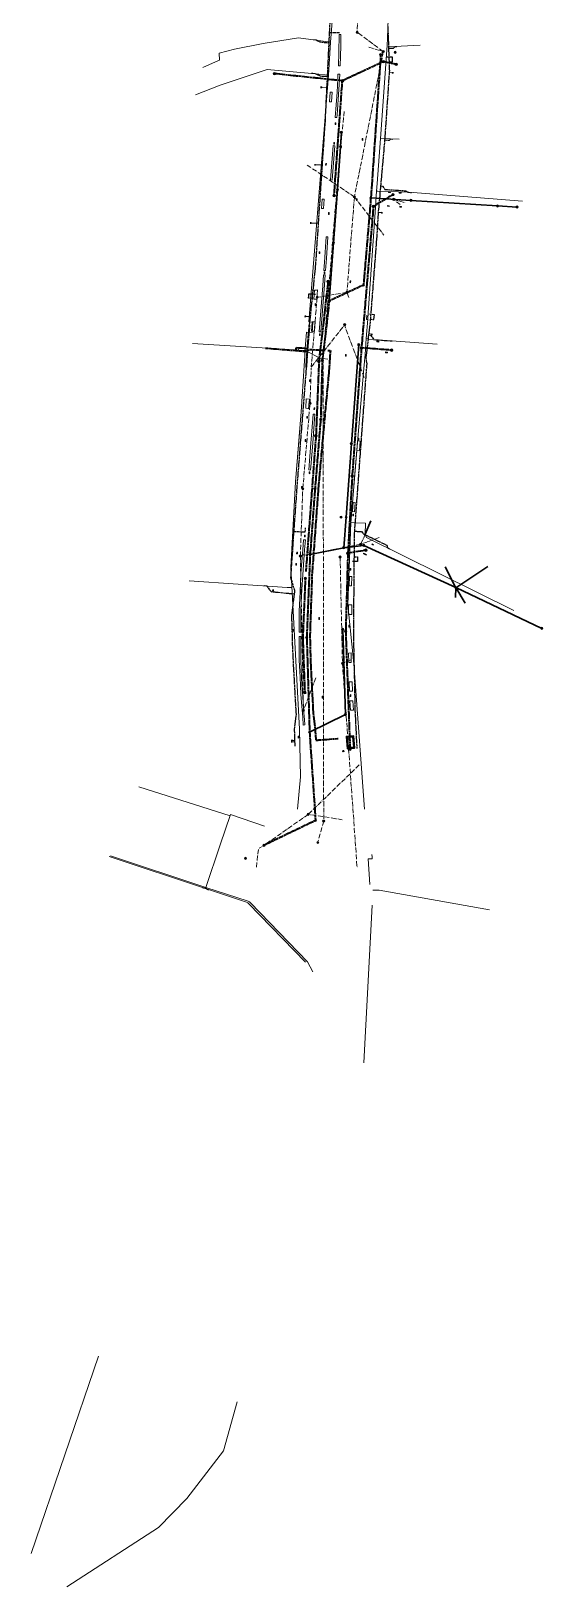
# Model space of a CAD drawing. Header units: metres. Extents: x 105014 to 106600, y 111320 to 118146.
# Drawn here: x 105261 to 105544, y 111320 to 112180 of the extents above; entities that cross this region are included whole.
import ezdxf

# ---------------------------------------------------------------- set-up
doc = ezdxf.new("R2010")
doc.units = ezdxf.units.M
doc.linetypes.add('DASHDOT', pattern=[3.556, 2.54, -0.508, 0, -0.508])
doc.linetypes.add('DASHED', pattern=[1.524, 1.27, -0.254])
for name, color, linetype, lineweight in [('35-RH-ACUE-DOMICILIARIA', 152, 'CONTINUOUS', 9), ('35-RH-ACUE-MATRIZ-PJ', 150, 'DASHED', 40), ('35-RH-ACUE-MENOR-EXIST', 151, 'CONTINUOUS', 13), ('35-RH-ACUE-MENOR-PROY', 5, 'DASHED', 25), ('35-RH-ACUE-NODOS', 5, 'CONTINUOUS', 13), ('35-RH-ACUE-PJ-POZOS', 30, 'CONTINUOUS', 30), ('35-RH-PLUV-COLECTOR', 96, 'CONTINUOUS', 30), ('35-RH-PLUV-INTERCEPTOR', 3, 'DASHED', 40), ('35-RH-PLUV-NODOS', 94, 'CONTINUOUS', 13), ('35-RH-PLUV-RETIRO', 8, 'DASHDOT', 13), ('35-RH-SUDS-ZONAS', 92, 'CONTINUOUS', 20), ('36-RH-SAN-COLECTOR-PROY', 6, 'DASHED', 35), ('36-RH-SAN-POZOS', 216, 'CONTINUOUS', 13)]:
    doc.layers.add(name, color=color, linetype=linetype, lineweight=lineweight)

# ---------------------------------------------------------------- blocks, each defined once
blk = doc.blocks.new('NODO_ACUE')
blk.add_circle((0, 0), 0.4)
blk = doc.blocks.new('POZO_SAN')
for p, q in [((-0.5, 0), (0.5, 0)), ((0, -0.5), (0, 0.5))]:
    blk.add_line(p, q)
blk.add_circle((0, 0), 0.7)
blk = doc.blocks.new('POZO_PLUV')
for p, q in [((-0.42, -0.42), (0.42, 0.42)), ((-0.42, 0.42), (0.42, -0.42))]:
    blk.add_line(p, q)
blk.add_circle((0, 0), 0.6)
blk = doc.blocks.new('SUMIDERO')
for p, q in [((-0.25, -0.2), (-0.25, 0.2)), ((0, -0.2), (0, 0.2)), ((0.25, -0.2), (0.25, 0.2))]:
    blk.add_line(p, q)
blk.add_lwpolyline([(-0.5, -0.2), (0.5, -0.2), (0.5, 0.2), (-0.5, 0.2)], close=True)

msp = doc.modelspace()

# ---------------------------------------------------------------- linework, layer by layer
at = {"layer": '35-RH-ACUE-DOMICILIARIA'}
for points in [[(105460.4956, 112157.2453), (105458.8356, 112157.3501)], [(105461.1136, 112156.9622), (105460.476, 112157.0168), (105460.5151, 112157.4738), (105461.1528, 112157.4192)], [(105420.9139, 112149.466), (105421.5536, 112149.445), (105421.5386, 112148.9866), (105420.8989, 112149.0076)], [(105421.5461, 112149.2158), (105424.435, 112149.2779)], [(105417.4937, 112106.5815), (105418.1325, 112106.5428), (105418.1048, 112106.0849), (105417.4659, 112106.1236)], [(105418.1186, 112106.3139), (105421.8864, 112106.292)], [(105454.5333, 112079.9167), (105452.7828, 112080.0687)], [(105455.1445, 112079.6189), (105454.5083, 112079.6887), (105454.5583, 112080.1447), (105455.1945, 112080.0748)], [(105415.0515, 112074.4105), (105415.6903, 112074.3718), (105415.6626, 112073.9139), (105415.0238, 112073.9526)], [(105415.6765, 112074.1429), (105419.7431, 112074.121)], [(105412.0813, 112022.8083), (105412.7192, 112022.7562), (105412.6819, 112022.299), (105412.044, 112022.3511)], [(105412.7005, 112022.5276), (105415.2756, 112022.4314)], [(105449.01, 112012.6146), (105447.4913, 112013.0809)], [(105449.6252, 112012.3251), (105448.9881, 112012.3863), (105449.032, 112012.8428), (105449.669, 112012.7816)], [(105394.8311, 111871.4163), (105394.7637, 111870.7799), (105394.3076, 111870.8282), (105394.3749, 111871.4646)], [(105394.5357, 111870.804), (105394.4493, 111870.0643)], [(105404.5229, 111788.2356), (105405.1628, 111788.2489), (105405.1724, 111787.7904), (105404.5325, 111787.777)], [(105404.5285, 111787.4796), (105405.1684, 111787.4929), (105405.1779, 111787.0344), (105404.5381, 111787.021)], [(105405.1676, 111788.0197), (105406.7456, 111788.0272)], [(105405.1732, 111787.2637), (105406.749, 111787.2712)]]:
    msp.add_lwpolyline(points, dxfattribs=at)
at = {"layer": '35-RH-ACUE-MATRIZ-PJ'}
for points in [[(105413.0632, 111994.3915), (105413.5481, 112002.6512), (105414.7884, 112017.8012)], [(105390.4709, 112005.039), (105390.4709, 112005.039), (105407.2895, 112003.6291), (105409.4687, 112003.4164), (105411.7583, 112003.1604), (105415.1608, 112004.3075), (105423.4969, 112003.7626)], [(105407.2895, 112003.6291), (105407.4771, 112005.3005), (105413.726, 112004.824)], [(105424.8155, 112003.6764), (105426.2746, 112003.5923), (105425.3924, 111991.144), (105423.4213, 111970.3723), (105419.6848, 111928.6813), (105416.1158, 111879.9158), (105414.9573, 111845.9363), (105415.3385, 111830.9411), (105416.768, 111802.9791), (105417.8101, 111794.2049), (105418.271, 111788.1317), (105430.5635, 111789.0645)]]:
    msp.add_lwpolyline(points, dxfattribs=at)
at = {"layer": '35-RH-ACUE-MENOR-EXIST'}
for points in [[(105458.71, 112197.91), (105457.99, 112176.35), (105457.74, 112172.36), (105454, 112120.94), (105452.1, 112096.01)], [(105426.42, 112174.13), (105427.55, 112188.05)], [(105422.27, 112174.71), (105408.74, 112176.57), (105389.02, 112173.41), (105373.18, 112170.4), (105364.67, 112168.15)], [(105422.27, 112174.71), (105408.74, 112176.57), (105389.02, 112173.41), (105373.18, 112170.4), (105364.67, 112168.15)], [(105426.42, 112174.13), (105422.27, 112174.71)], [(105426.42, 112174.13), (105422.27, 112174.71)], [(105425.28, 112155.96), (105426.42, 112174.13)], [(105458.5216, 112171.5599), (105476.047, 112172.5618)], [(105364.98, 112164.16), (105361.07, 112162.5)], [(105364.98, 112164.16), (105361.07, 112162.5)], [(105364.67, 112168.15), (105364.98, 112164.16)], [(105364.67, 112168.15), (105364.98, 112164.16)], [(105355.67, 112160.15), (105361.07, 112162.5)], [(105355.67, 112160.15), (105361.07, 112162.5)], [(105366.37, 112150.75), (105391.35, 112159), (105418.07, 112156.72)], [(105366.37, 112150.75), (105391.35, 112159), (105418.07, 112156.72)], [(105414.44, 112019.57), (105425.28, 112155.96)], [(105418.07, 112156.72), (105425.28, 112155.96)], [(105418.07, 112156.72), (105425.28, 112155.96)], [(105351.67, 112145.15), (105365.3, 112150.4)], [(105351.67, 112145.15), (105365.3, 112150.4)], [(105365.3, 112150.4), (105366.37, 112150.75)], [(105365.3, 112150.4), (105366.37, 112150.75)], [(105458.01, 112120.77), (105454, 112120.94)], [(105464.2783, 112120.5344), (105454, 112120.94)], [(105452.1, 112096.01), (105451.85, 112091.83)], [(105452.1, 112096.01), (105451.85, 112091.83)], [(105451.04, 112080.22), (105451.85, 112091.83)], [(105451.04, 112080.22), (105451.85, 112091.83)], [(105452.14, 112091.8), (105451.85, 112091.83)], [(105452.14, 112091.8), (105451.85, 112091.83)], [(105452.48, 112091.77), (105452.14, 112091.8)], [(105452.48, 112091.77), (105452.14, 112091.8)], [(105469.63, 112091.22), (105452.48, 112091.77)], [(105469.63, 112091.22), (105452.48, 112091.77)], [(105532.57, 112086.23), (105469.63, 112091.22)], [(105532.57, 112086.23), (105469.63, 112091.22)], [(105447.18, 112024.58), (105451.04, 112080.22)], [(105447.18, 112024.58), (105451.04, 112080.22)], [(105418.3348, 112036.8947), (105416.2548, 112037.0747)], [(105416.52, 112019.39), (105414.4388, 112019.5554)], [(105416.15, 112013.67), (105416.52, 112019.39)], [(105446.1, 112010.22), (105446.95, 112020.96)], [(105446.1, 112010.22), (105446.95, 112020.96)], [(105446.4165, 112023.2408), (105446.3591, 112020.8255), (105446.9385, 112020.7826)], [(105446.95, 112020.96), (105447.18, 112024.58)], [(105446.95, 112020.96), (105447.18, 112024.58)], [(105412.34, 112004.69), (105413.16, 112013.83)], [(105413.16, 112013.83), (105416.15, 112013.67)], [(105445.49, 112001.42), (105446.1, 112010.22)], [(105445.49, 112001.42), (105446.1, 112010.22)], [(105447.66, 112009.88), (105446.1, 112010.22)], [(105446.1, 112010.22), (105446.1, 112010.22)], [(105485.38, 112007.22), (105447.66, 112009.88)], [(105485.38, 112007.22), (105447.66, 112009.88)], [(105349.99, 112007.55), (105406.38, 112004.06)], [(105349.99, 112007.55), (105406.38, 112004.06)], [(105406.38, 112004.06), (105408.71, 112003.93)], [(105406.38, 112004.06), (105408.71, 112003.93)], [(105408.82, 112004.86), (105408.71, 112003.93)], [(105408.82, 112004.86), (105408.71, 112003.93)], [(105408.71, 112003.93), (105412.2734, 112003.663), (105412.58, 112003.64), (105420.48, 111999.4), (105422.2, 111999.16)], [(105408.71, 112003.93), (105412.2734, 112003.663), (105412.58, 112003.64), (105420.48, 111999.4), (105422.2, 111999.16)], [(105409.96, 112004.78), (105408.82, 112004.86)], [(105409.96, 112004.78), (105408.82, 112004.86)], [(105412.34, 112004.69), (105409.96, 112004.78)], [(105412.34, 112004.69), (105409.96, 112004.78)], [(105412.34, 112004.69), (105412.2734, 112003.663), (105410.0673, 111969.8192)], [(105412.34, 112004.69), (105412.2734, 112003.663), (105410.0673, 111969.8192)], [(105444.75, 111993.71), (105445.49, 112001.42)], [(105444.75, 111993.71), (105445.49, 112001.42)], [(105422.2, 111999.16), (105424.9408, 111998.8533)], [(105439.34, 111929.1463), (105444.75, 111993.71)], [(105439.34, 111929.1463), (105444.75, 111993.71)], [(105406.8453, 111927.7762), (105407.0219, 111931.0186), (105410.0673, 111969.8192)], [(105406.8453, 111927.7762), (105407.0219, 111931.0186), (105410.0673, 111969.8192)], [(105408.1856, 111750), (105409.6815, 111767.9266), (105409.2266, 111794.3144), (105404.4408, 111883.6288), (105407.0219, 111931.0186), (105409.3054, 111960.1122)], [(105408.1856, 111750), (105409.6815, 111767.9266), (105409.2266, 111794.3144), (105404.4408, 111883.6288), (105407.0219, 111931.0186), (105409.3054, 111960.1122)], [(105437.62, 111908.62), (105442.0504, 111961.4928)], [(105437.62, 111908.62), (105442.0504, 111961.4928)], [(105445.0844, 111750), (105439.29, 111830.38), (105435.9, 111863.02), (105437.62, 111908.62)], [(105445.0844, 111750), (105439.29, 111830.38), (105435.9, 111863.02), (105437.62, 111908.62)], [(105439.6, 111908.44), (105437.62, 111908.62)], [(105439.6, 111908.44), (105437.62, 111908.62)], [(105445.65, 111908.11), (105439.6, 111908.44)], [(105445.65, 111908.11), (105439.6, 111908.44)], [(105527.7414, 111859.9029), (105446.37, 111900.25), (105445.46, 111902.03), (105445.65, 111908.11)], [(105527.7414, 111859.9029), (105446.37, 111900.25), (105445.46, 111902.03), (105445.65, 111908.11)], [(105348.14, 111876.28), (105402.29, 111872.67)], [(105348.14, 111876.28), (105402.29, 111872.67)], [(105402.29, 111872.67), (105405.0319, 111872.5982)], [(105402.29, 111872.67), (105405.0319, 111872.5982)], [(105320.2415, 111762.3956), (105370.7902, 111746.3771)], [(105320.2415, 111762.3956), (105370.7902, 111746.3771)], [(105370.9894, 111747.0217), (105365.3, 111730.33)], [(105370.9894, 111747.0217), (105365.3, 111730.33)], [(105370.9894, 111747.0217), (105389.9053, 111740.595)], [(105370.9894, 111747.0217), (105389.9053, 111740.595)], [(105380.7436, 111699.0114), (105357.3461, 111706.7514), (105304.6728, 111724.1759)], [(105380.7436, 111699.0114), (105357.3461, 111706.7514), (105304.6728, 111724.1759)], [(105365.3, 111730.33), (105357.3461, 111706.7514), (105357.1067, 111706.0417)], [(105365.3, 111730.33), (105357.3461, 111706.7514), (105357.1067, 111706.0417)], [(105449.19, 111724.82), (105449.35, 111723.69), (105449.36, 111722.56), (105447.21, 111722.49)], [(105449.19, 111724.82), (105449.35, 111723.69), (105449.36, 111722.56), (105447.21, 111722.49)], [(105303.7916, 111723.7506), (105357.1067, 111706.0417)], [(105303.7916, 111723.7506), (105357.1067, 111706.0417)], [(105447.21, 111722.49), (105448.19, 111708.27)], [(105447.21, 111722.49), (105448.19, 111708.27)], [(105379.8642, 111698.4766), (105357.1067, 111706.0417)], [(105379.8642, 111698.4766), (105357.1067, 111706.0417)], [(105380.9772, 111697.7969), (105380.5342, 111698.2539), (105379.8642, 111698.4766)], [(105380.9772, 111697.7969), (105380.5342, 111698.2539), (105379.8642, 111698.4766)], [(105382.0227, 111698.2473), (105381.5408, 111698.7477), (105380.7436, 111699.0114)], [(105382.0227, 111698.2473), (105381.5408, 111698.7477), (105380.7436, 111699.0114)], [(105449.77, 111705.26), (105453.21, 111705.1), (105514.327, 111694.3854)], [(105449.77, 111705.26), (105453.21, 111705.1), (105514.327, 111694.3854)], [(105412.4802, 111665.2961), (105380.9772, 111697.7969)], [(105412.4802, 111665.2961), (105380.9772, 111697.7969)], [(105416.5794, 111660.0973), (105413.707, 111665.637), (105382.0227, 111698.2473)], [(105416.5794, 111660.0973), (105413.707, 111665.637), (105382.0227, 111698.2473)], [(105449.36, 111696.84), (105444.76, 111609.62)], [(105449.36, 111696.84), (105444.76, 111609.62)], [(105297.98, 111447.39), (105260.68, 111338.25)], [(105297.98, 111447.39), (105260.68, 111338.25)], [(105374.64, 111422.25), (105367.08, 111395.03), (105346.8, 111368.75), (105331.09, 111352.75), (105280.49, 111319.84)], [(105374.64, 111422.25), (105367.08, 111395.03), (105346.8, 111368.75), (105331.09, 111352.75), (105280.49, 111319.84)]]:
    msp.add_lwpolyline(points, dxfattribs=at)
at = {"layer": '35-RH-ACUE-MENOR-PROY'}
for points in [[(105406.76, 111784.78), (105406.7544, 111786.067), (105406.4649, 111794.1537), (105407.4765, 111802.3408), (105405.9589, 111829.1229), (105405.3963, 111841.1534), (105404.9863, 111857.0462), (105406.4038, 111868.893), (105406.6021, 111870.8873), (105404.4713, 111877.8722), (105404.9382, 111885.391), (105406.1692, 111903.6299), (105408.0564, 111929.9875), (105412.8952, 111991.5316), (105413.5481, 112002.6512), (105414.7884, 112017.8012), (105416.3059, 112032.4375), (105418.1409, 112050.137), (105423.5293, 112130.8985), (105424.6059, 112153.1085), (105424.6059, 112153.1085), (105425.8733, 112179.5634), (105426.7743, 112198.9107)], [(105458.0398, 112182.8876), (105458.4851, 112170.9065), (105458.7549, 112163.2555), (105458.9231, 112158.6535), (105456.3296, 112120.1133), (105454.6526, 112101.1938), (105454.0759, 112094.7444), (105453.9871, 112093.7403), (105452.9029, 112081.9218), (105451.8078, 112065.0618), (105448.3987, 112020.9297), (105447.4066, 112012.3801), (105447.29, 112011.3842), (105446.09, 112001.053), (105445.9515, 111999.8634), (105446.1738, 111998.1626), (105446.396, 111996.4618), (105439.4852, 111902.6289), (105439.368, 111889.6036), (105439.0093, 111847.1772), (105439.904, 111804.4753), (105440.9088, 111783.5058)], [(105425.5761, 112173.6023), (105420.722, 112174.15), (105418.4523, 112175.233), (105417.059, 112175.4264)], [(105425.8733, 112179.5634), (105428.1243, 112179.5894), (105431.2949, 112179.6006)], [(105458.4851, 112170.9065), (105461.2709, 112170.934), (105462.0581, 112171.7749), (105463.0889, 112171.8387)], [(105458.7523, 112163.2675), (105460.7502, 112163.3592), (105460.6765, 112165.9218), (105459.0419, 112165.8728), (105458.2734, 112165.8497), (105457.4073, 112165.8237)], [(105424.6988, 112155.072), (105420.8904, 112155.3564), (105417.8439, 112156.7548), (105415.8552, 112156.909)], [(105456.3296, 112120.1133), (105458.9641, 112119.9786), (105459.7403, 112120.6979), (105460.792, 112120.6443)], [(105454.0759, 112094.7444), (105455.1795, 112094.6366), (105456.442, 112092.7785), (105468.0904, 112091.9909), (105469.2487, 112091.2289), (105471.1194, 112091.1019)], [(105416.3059, 112032.4375), (105414.2188, 112032.6529), (105414.4503, 112035.0894), (105418.0492, 112034.8066)], [(105448.3987, 112020.9297), (105450.4106, 112020.7749), (105450.6303, 112023.4703), (105447.6189, 112023.7312)], [(105447.4066, 112012.3801), (105448.525, 112012.228), (105449.362, 112010.9639), (105450.1989, 112009.6998), (105460.4822, 112008.9758)], [(105390.4709, 112005.039), (105390.4709, 112005.039), (105407.2895, 112003.6291), (105409.4687, 112003.4164), (105411.7583, 112003.1604), (105415.1608, 112004.3075), (105423.4969, 112003.7626)], [(105407.2895, 112003.6291), (105407.4771, 112005.3005), (105413.726, 112004.824)], [(105406.1692, 111903.6299), (105408.7244, 111903.4955), (105412.4026, 111903.302), (105412.5016, 111905.5499)], [(105439.5831, 111903.7146), (105443.4392, 111903.5481), (105444.7205, 111902.1589), (105457.5979, 111895.929), (105457.9674, 111894.529), (105458.9142, 111894.0301)], [(105439.368, 111889.6036), (105441.378, 111889.5665), (105441.3379, 111886.9621), (105438.4698, 111887.0512)], [(105406.4038, 111868.893), (105404.7872, 111869.0514), (105393.6233, 111870.1337), (105391.2481, 111873.381), (105389.4859, 111873.5352)], [(105357.7151, 111705.8395), (105355.6247, 111706.5133)], [(105357.7151, 111705.8395), (105359.1547, 111705.3548)]]:
    msp.add_lwpolyline(points, dxfattribs=at)
at = {"layer": '35-RH-ACUE-PJ-POZOS'}
for points in [[(105439.1458, 111790.5257), (105439.7292, 111783.7507), (105435.7439, 111783.4076), (105435.1606, 111790.1825), (105439.1458, 111790.5257)], [(105435.7439, 111783.4076), (105435.1606, 111790.1825), (105439.1458, 111790.5257), (105439.7292, 111783.7507), (105435.7439, 111783.4076)], [(105438.6906, 111789.9846), (105439.1881, 111784.206), (105436.1992, 111783.9486), (105435.7016, 111789.7273), (105438.6906, 111789.9846)], [(105436.1992, 111783.9486), (105435.7016, 111789.7273), (105438.6906, 111789.9846), (105439.1881, 111784.206), (105436.1992, 111783.9486)]]:
    msp.add_lwpolyline(points, close=True, dxfattribs=at)
at = {"layer": '35-RH-PLUV-COLECTOR'}
for points in [[(105432.3653, 112124.3567), (105430.2412, 112092.6329)], [(105431.9361, 112116.3531), (105430.2412, 112092.6329)], [(105430.2412, 112092.6329), (105428.0138, 112063.2613)], [(105430.2412, 112092.6329), (105428.0138, 112063.2613)], [(105470.8588, 112086.6893), (105448.6913, 112088.0598)], [(105470.8588, 112086.6893), (105448.6913, 112088.0598)], [(105470.8588, 112086.6893), (105518.7848, 112083.5974)], [(105518.7848, 112083.5974), (105529.601, 112083.005)], [(105428.0138, 112063.2613), (105425.6671, 112031.0598)], [(105428.0138, 112063.2613), (105425.6671, 112031.0598)], [(105441.9983, 112006.9449), (105437.9302, 111952.1233)], [(105441.9983, 112006.9449), (105437.9302, 111952.1233)], [(105437.9407, 111952.0918), (105434.9904, 111911.4564)], [(105437.9407, 111952.0918), (105434.9904, 111911.4564)], [(105434.9904, 111911.4564), (105433.67, 111894.5755)], [(105434.9904, 111911.4564), (105433.67, 111894.5755)], [(105448.7548, 111909.5263), (105445.5756, 111902.1091)], [(105433.67, 111894.5755), (105415.0664, 111890.9199)], [(105433.67, 111894.5755), (105415.0664, 111890.9199)], [(105444.83, 111895.86), (105433.67, 111894.5755)], [(105444.83, 111895.86), (105433.67, 111894.5755)], [(105444.8267, 111895.864), (105495.708, 111872.499)], [(105489.8842, 111883.955), (105495.729, 111872.365)], [(105495.5261, 111867.1343), (105495.729, 111872.365), (105513.4497, 111884.2668)], [(105500.8978, 111864.0125), (105495.708, 111872.499)], [(105543.292, 111849.996), (105495.708, 111872.499)], [(105433.0972, 111849.4345), (105434.5904, 111802.2526)], [(105433.0972, 111849.4345), (105434.5904, 111802.2526)], [(105434.5904, 111802.2526), (105414.7581, 111792.5432)], [(105434.5904, 111802.2526), (105414.7581, 111792.5432)]]:
    msp.add_lwpolyline(points, dxfattribs=at)
at = {"layer": '35-RH-PLUV-INTERCEPTOR'}
for points in [[(105454.1443, 112167.2811), (105448.6913, 112088.0598)], [(105454.1443, 112167.2811), (105448.6913, 112088.0598)], [(105455.6209, 112169.0459), (105454.1443, 112167.2811)], [(105455.6209, 112169.0459), (105454.1443, 112167.2811)], [(105448.6913, 112088.0598), (105444.5951, 112039.8389)], [(105448.6913, 112088.0598), (105444.5951, 112039.8389)], [(105444.5951, 112039.8389), (105425.6671, 112031.0598)], [(105444.5951, 112039.8389), (105425.6671, 112031.0598)], [(105425.6671, 112031.0598), (105421.8064, 111998.2732)], [(105425.6671, 112031.0598), (105421.8064, 111998.2732)], [(105421.8064, 111998.2732), (105420.8928, 111965.5209)], [(105421.8064, 111998.2732), (105420.8928, 111965.5209)], [(105420.8928, 111965.5209), (105417.7561, 111927.1842)], [(105420.8928, 111965.5209), (105417.7561, 111927.1842)], [(105417.7561, 111927.1842), (105415.0664, 111890.9199)], [(105417.7561, 111927.1842), (105415.0664, 111890.9199)], [(105415.0644, 111890.9179), (105413.1865, 111844.9683)], [(105415.0644, 111890.9179), (105413.1865, 111844.9683)], [(105413.1865, 111844.9683), (105414.7581, 111792.5432)], [(105413.1865, 111844.9683), (105414.7581, 111792.5432)], [(105414.7581, 111792.5432), (105418.0671, 111743.7161)], [(105418.0671, 111743.7161), (105389.5205, 111729.9647)]]:
    msp.add_lwpolyline(points, dxfattribs=at)
at = {"layer": '35-RH-PLUV-RETIRO'}
for points in [[(105442.4944, 112253.4987), (105441.1268, 112179.674)], [(105455.5772, 112169.0035), (105441.1268, 112179.674)], [(105455.5772, 112169.0035), (105439.5869, 112088.6584)], [(105447.4952, 112171.3466), (105455.6209, 112169.0459)], [(105431.4372, 112111.5678), (105433.926, 112136.186)], [(105422.2629, 111999.3758), (105431.4372, 112111.5678)], [(105413.4069, 112106.2447), (105439.5869, 112088.6584)], [(105439.5869, 112088.6584), (105435.4663, 112035.8549)], [(105439.5869, 112088.6584), (105455.8977, 112067.4346)], [(105464.9001, 112084.3537), (105461.2702, 112087.2806), (105468.1583, 112085.138)], [(105461.2702, 112087.2806), (105470.8588, 112086.6893)], [(105436.5269, 112032.949), (105435.4663, 112035.8549), (105419.794, 112033.1748)], [(105418.9677, 112033.1774), (105415.705, 111994.715)], [(105415.705, 111994.4905), (105434.2431, 112017.9542)], [(105444.9512, 111988.7459), (105434.2058, 112017.3344)], [(105415.025, 111974.4621), (105415.705, 111993.865)], [(105422.2629, 111999.3758), (105422.5905, 111743.3905)], [(105409.6772, 111889.9886), (105411.0178, 111927.1588), (105415.025, 111974.4621)], [(105443.0073, 111896.5326), (105409.6772, 111889.9886), (105416.4448, 111893.0818)], [(105453.2906, 111900.1758), (105443.0073, 111896.5326)], [(105445.1395, 111895.199), (105443.0073, 111896.5326)], [(105445.5756, 111902.1091), (105443.2173, 111896.607)], [(105444.8267, 111895.864), (105443.2173, 111896.607)], [(105409.6772, 111889.9886), (105411.3825, 111804.5684)], [(105431.6617, 111889.4464), (105432.9829, 111830.6355), (105441.0985, 111717.4881)], [(105431.6617, 111889.4464), (105431.6617, 111889.4464)], [(105437.6923, 111832.5624), (105432.9829, 111830.6355)], [(105418.1558, 111822.6814), (105411.3825, 111804.5684)], [(105442.2719, 111774.4824), (105414.0142, 111747.0953)], [(105414.0142, 111747.0953), (105389.5205, 111729.9647)], [(105432.8743, 111744.1614), (105414.0142, 111747.0953)], [(105422.5905, 111743.3905), (105419.5689, 111732.4057)], [(105386.4232, 111727.7595), (105385.3781, 111717.854)], [(105391.06, 111731.0262), (105386.9361, 111728.3798)]]:
    msp.add_lwpolyline(points, dxfattribs=at)
at = {"layer": '35-RH-SUDS-ZONAS'}
for points in [[(105432.107, 112178.5261), (105432, 112172), (105431.7099, 112161.1355), (105430.8645, 112161.1836), (105431, 112168.5), (105431.1693, 112178.504), (105432.107, 112178.5261)], [(105432.107, 112178.5261), (105432, 112172), (105431.7099, 112161.1355), (105430.8645, 112161.1836), (105431, 112168.5), (105431.1693, 112178.504), (105432.107, 112178.5261)], [(105432.107, 112178.5261), (105432, 112172), (105431.7099, 112161.1355), (105430.8645, 112161.1836), (105431, 112168.5), (105431.1693, 112178.504), (105432.107, 112178.5261)], [(105432.107, 112178.5261), (105432, 112172), (105431.7099, 112161.1355), (105430.8645, 112161.1836), (105431, 112168.5), (105431.1693, 112178.504), (105432.107, 112178.5261)], [(105431.5, 112156.5), (105431, 112148), (105430, 112134), (105429.8831, 112132.4714), (105428.9829, 112132.5013), (105429.5, 112139.5), (105430, 112146.5), (105430.5, 112154), (105430.4882, 112156.5006), (105431.5, 112156.5)], [(105431.5, 112156.5), (105431, 112148), (105430, 112134), (105429.8831, 112132.4714), (105428.9829, 112132.5013), (105429.5, 112139.5), (105430, 112146.5), (105430.5, 112154), (105430.4882, 112156.5006), (105431.5, 112156.5)], [(105427.3069, 112146.5078), (105426.9258, 112141.2179), (105425.8416, 112141.2591), (105426.1344, 112146.575), (105427.3069, 112146.5078)], [(105427.3069, 112146.5078), (105426.9258, 112141.2179), (105425.8416, 112141.2591), (105426.1344, 112146.575), (105427.3069, 112146.5078)], [(105428.7216, 112116.904), (105427.3074, 112097.9183), (105426.4074, 112097.9854), (105427.8236, 112116.9647), (105428.7216, 112116.904)], [(105428.7216, 112116.904), (105427.3074, 112097.9183), (105426.4074, 112097.9854), (105427.8236, 112116.9647), (105428.7216, 112116.904)], [(105422.9038, 112087.3165), (105422.5169, 112082.1309), (105421.3202, 112082.2202), (105421.7072, 112087.4058), (105422.9038, 112087.3165)], [(105422.9038, 112087.3165), (105422.5169, 112082.1309), (105421.3202, 112082.2202), (105421.7072, 112087.4058), (105422.9038, 112087.3165)], [(105422.9038, 112087.3165), (105422.5169, 112082.1309), (105421.3202, 112082.2202), (105421.7072, 112087.4058), (105422.9038, 112087.3165)], [(105422.9038, 112087.3165), (105422.5169, 112082.1309), (105421.3202, 112082.2202), (105421.7072, 112087.4058), (105422.9038, 112087.3165)], [(105422.6698, 112047.8942), (105423.0134, 112052.499), (105423.9738, 112066.5022), (105424.9608, 112066.5029), (105424.0648, 112054.4952), (105423.5673, 112047.8272), (105422.6698, 112047.8942)], [(105423.394, 112045.504), (105422.9834, 112040.0012), (105421.0463, 112014.0415), (105420.1414, 112014.0087), (105422.0432, 112039.4968), (105422.4965, 112045.571), (105423.394, 112045.504)], [(105419.1613, 112037.1591), (105418.7744, 112031.9735), (105417.0795, 112032.1), (105417.4516, 112037.0861), (105419.1613, 112037.1591)], [(105419.1613, 112037.1591), (105418.7744, 112031.9735), (105417.0795, 112032.1), (105417.4516, 112037.0861), (105419.1613, 112037.1591)], [(105419.1613, 112037.1591), (105418.7744, 112031.9735), (105417.0795, 112032.1), (105417.4516, 112037.0861), (105419.1613, 112037.1591)], [(105419.1613, 112037.1591), (105418.7744, 112031.9735), (105417.0795, 112032.1), (105417.4516, 112037.0861), (105419.1613, 112037.1591)], [(105417.8432, 112019.4949), (105417.4563, 112014.3093), (105415.8608, 112014.4283), (105416.2477, 112019.6139), (105417.8432, 112019.4949)], [(105417.8432, 112019.4949), (105417.4563, 112014.3093), (105415.8608, 112014.4283), (105416.2477, 112019.6139), (105417.8432, 112019.4949)], [(105417.8432, 112019.4949), (105417.4563, 112014.3093), (105415.8608, 112014.4283), (105416.2477, 112019.6139), (105417.8432, 112019.4949)], [(105417.8432, 112019.4949), (105417.4563, 112014.3093), (105415.8608, 112014.4283), (105416.2477, 112019.6139), (105417.8432, 112019.4949)], [(105414.6561, 111976.7804), (105414.2618, 111971.4959), (105412.6741, 111971.7144), (105412.9613, 111976.9074), (105414.6561, 111976.7804)], [(105414.6561, 111976.7804), (105414.2618, 111971.4959), (105412.6741, 111971.7144), (105412.9613, 111976.9074), (105414.6561, 111976.7804)], [(105414.6561, 111976.7804), (105414.2618, 111971.4959), (105412.6741, 111971.7144), (105412.9613, 111976.9074), (105414.6561, 111976.7804)], [(105414.6561, 111976.7804), (105414.2618, 111971.4959), (105412.6741, 111971.7144), (105412.9613, 111976.9074), (105414.6561, 111976.7804)], [(105414.6561, 111976.7804), (105414.2618, 111971.4959), (105412.6741, 111971.7144), (105412.9613, 111976.9074), (105414.6561, 111976.7804)], [(105414.4525, 111937.6086), (105415, 111945), (105415.5, 111952.5), (105416, 111959), (105416.7471, 111968.5189), (105417.6474, 111968.489), (105416.5, 111952.5), (105415.5, 111939.5), (105415.3369, 111937.543), (105414.4525, 111937.6086)], [(105441.2524, 111953.6635), (105442.8476, 111953.5404), (105442.4489, 111948.3556), (105440.8535, 111948.4774), (105441.2524, 111953.6635)], [(105441.2529, 111953.6635), (105442.8481, 111953.5404), (105442.4493, 111948.3555), (105440.854, 111948.4774), (105441.2529, 111953.6635)], [(105441.2529, 111953.6635), (105442.8481, 111953.5404), (105442.4493, 111948.3555), (105440.854, 111948.4774), (105441.2529, 111953.6635)], [(105438.4667, 111914.553), (105438.8192, 111919.744), (105440.0159, 111919.6602), (105439.6529, 111914.4729), (105438.4668, 111914.5549), (105438.4667, 111914.553)], [(105409, 111847.8246), (105409, 111859.5), (105409.5, 111870), (105410, 111880.5), (105411, 111893.5), (105411.4598, 111899.003), (105412.4626, 111899.0028), (105412, 111893.5), (105411, 111879.5), (105410.5, 111871.5), (105410, 111860.5), (105410, 111859), (105410, 111856.5), (105410, 111852), (105410, 111847.8246), (105409, 111847.8246)], [(105438.0374, 111873.5265), (105436.6378, 111873.5498), (105436.7973, 111878.7596), (105438.1686, 111878.7249), (105438.0369, 111873.5257), (105438.0374, 111873.5265)], [(105438.0374, 111873.5265), (105436.6378, 111873.5498), (105436.7973, 111878.7596), (105438.1686, 111878.7249), (105438.0369, 111873.5257), (105438.0374, 111873.5265)], [(105438.0374, 111873.5265), (105436.6378, 111873.5498), (105436.7973, 111878.7596), (105438.1686, 111878.7249), (105438.0369, 111873.5257), (105438.0374, 111873.5265)], [(105438.0374, 111873.5265), (105436.6378, 111873.5498), (105436.7973, 111878.7596), (105438.1686, 111878.7249), (105438.0369, 111873.5257), (105438.0374, 111873.5265)], [(105436.3202, 111857.6492), (105438.1332, 111857.6806), (105438.1696, 111862.9322), (105436.3993, 111862.9666), (105436.3202, 111857.6492)], [(105410, 111845.4351), (105410, 111835), (105410, 111832), (105410.5, 111818.5), (105411, 111812.5), (105411.5, 111805), (105412, 111799.5), (105412.1842, 111796.6012), (105411.2934, 111796.5335), (105411.0263, 111800.826), (105410.5098, 111807.0007), (105409.9626, 111813.4976), (105409.4975, 111822.9999), (105408.9861, 111832.3666), (105408.9853, 111835.6494), (105409, 111837), (105409, 111840.5), (105409, 111845.4351), (105410, 111845.4351)], [(105436.3702, 111836.3507), (105437.7182, 111836.3687), (105437.788, 111831.1692), (105436.4628, 111831.1487), (105436.3694, 111836.3507), (105436.3702, 111836.3507)], [(105436.3702, 111836.3507), (105437.7182, 111836.3687), (105437.788, 111831.1692), (105436.4628, 111831.1487), (105436.3694, 111836.3507), (105436.3702, 111836.3507)], [(105436.3702, 111836.3507), (105437.7182, 111836.3687), (105437.788, 111831.1692), (105436.4628, 111831.1487), (105436.3694, 111836.3507), (105436.3702, 111836.3507)], [(105436.3702, 111836.3507), (105437.7182, 111836.3687), (105437.788, 111831.1692), (105436.4628, 111831.1487), (105436.3694, 111836.3507), (105436.3702, 111836.3507)], [(105436.7433, 111820.4192), (105438.4338, 111820.4907), (105438.6093, 111815.3021), (105436.9191, 111815.2504), (105436.7433, 111820.4192)], [(105436.7433, 111820.4192), (105438.4338, 111820.4907), (105438.6093, 111815.3021), (105436.9191, 111815.2504), (105436.7433, 111820.4192)], [(105437.1259, 111809.8485), (105438.8076, 111809.9157), (105439.0148, 111804.7319), (105437.3509, 111804.6552), (105437.1263, 111809.8485), (105437.1259, 111809.8485)], [(105437.1259, 111809.8485), (105438.8076, 111809.9157), (105439.0148, 111804.7319), (105437.3509, 111804.6552), (105437.1263, 111809.8485), (105437.1259, 111809.8485)]]:
    msp.add_lwpolyline(points, close=True, dxfattribs=at)
at = {"layer": '36-RH-SAN-COLECTOR-PROY'}
for points in [[(105455.6663, 112163.41), (105432.948, 112152.81)], [(105462.7379, 112161.9073), (105455.6663, 112163.41)], [(105432.95, 112152.81), (105395.3412, 112156.7572)], [(105428.37, 112089.31), (105432.95, 112152.81)], [(105460.9233, 112089.8619), (105450.1, 112083.38)], [(105450.1, 112083.38), (105443.4677, 112005.1378)], [(105425.0288, 112041.8424), (105419.943, 111997.6755)], [(105443.4677, 112005.1378), (105438.34, 111934.27)], [(105460.2048, 112003.8309), (105443.4815, 112005.1365)], [(105419.943, 111997.6755), (105418.274, 111956.448)], [(105418.274, 111956.448), (105412.699, 111881.5046)], [(105438.34, 111934.27), (105435.972, 111891.5274)], [(105435.9663, 111891.5615), (105434.74, 111848.4)], [(105445.9121, 111893.1804), (105435.972, 111891.5274)], [(105412.4202, 111877.6647), (105410.9829, 111844.6244)], [(105410.9829, 111844.6244), (105412.1152, 111814.4076)], [(105434.74, 111848.4), (105437.16, 111783.15)]]:
    msp.add_lwpolyline(points, dxfattribs=at)

# ---------------------------------------------------------------- block references
at = {"layer": '35-RH-ACUE-NODOS', "rotation": 94.6}
msp.add_blockref('NODO_ACUE', (105433.4491, 111782.1232), dxfattribs=at)
at = {"layer": '35-RH-PLUV-NODOS'}
for p in [(105441.1268, 112179.674), (105439.5869, 112088.6584), (105439.5869, 112088.6584), (105461.2702, 112087.2806), (105435.4663, 112035.8549), (105435.4663, 112035.8549), (105435.4663, 112035.8549), (105435.4663, 112035.8549), (105418.9677, 112033.1774), (105434.2431, 112017.9542), (105434.2431, 112017.9542), (105415.025, 111974.4621), (105415.025, 111974.4621), (105415.025, 111974.4621), (105415.025, 111974.4621), (105411.0178, 111927.1588), (105411.0178, 111927.1588), (105411.0178, 111927.1588), (105411.0178, 111927.1588), (105432.2213, 111911.4747), (105432.2213, 111911.4747), (105443.0073, 111896.5326), (105409.6772, 111889.9886), (105409.6772, 111889.9886), (105409.6772, 111889.9886), (105409.6772, 111889.9886), (105431.6617, 111889.4464), (105431.6617, 111889.4464), (105432.9829, 111830.6355), (105411.3825, 111804.5684), (105411.3825, 111804.5684), (105411.3825, 111804.5684), (105411.3825, 111804.5684), (105414.0142, 111747.0953), (105414.0142, 111747.0953), (105414.0142, 111747.0953), (105414.0142, 111747.0953), (105422.5905, 111743.3905), (105419.3708, 111731.5409)]:
    msp.add_blockref('POZO_PLUV', p, dxfattribs=at)
for name, p, rotation in [('POZO_PLUV', (105454.1443, 112167.2811), 270), ('POZO_PLUV', (105454.1443, 112167.2811), 270), ('POZO_PLUV', (105455.6209, 112169.0459), 270), ('POZO_PLUV', (105462.1655, 112168.5968), 270), ('SUMIDERO', (105429.1265, 112129.138), 265.9), ('POZO_PLUV', (105432.3653, 112124.3567), 172), ('POZO_PLUV', (105432.3653, 112124.3567), 270), ('SUMIDERO', (105444.0418, 112120.4052), 85.9), ('SUMIDERO', (105444.0418, 112120.4052), 85.9), ('SUMIDERO', (105428.3701, 112118.2688), 265.9), ('POZO_PLUV', (105431.9361, 112116.3531), 175.9), ('POZO_PLUV', (105431.9361, 112116.3531), 270), ('SUMIDERO', (105423.8853, 112106.6454), 265.6), ('SUMIDERO', (105423.8853, 112106.6454), 265.6), ('POZO_PLUV', (105430.2412, 112092.6329), 270), ('POZO_PLUV', (105430.2412, 112092.6329), 270), ('POZO_PLUV', (105439.5869, 112088.6584), 354.5), ('POZO_PLUV', (105439.5869, 112088.6584), 354.5), ('SUMIDERO', (105440.9355, 112087.1103), 265.6), ('SUMIDERO', (105440.9355, 112087.1103), 265.6), ('POZO_PLUV', (105448.6913, 112088.0598), 270), ('POZO_PLUV', (105448.6913, 112088.0598), 270), ('SUMIDERO', (105458.9977, 112091.2627), 356.7), ('SUMIDERO', (105464.9294, 112090.8919), 356.7), ('POZO_PLUV', (105470.8588, 112086.6893), 270), ('POZO_PLUV', (105470.8588, 112086.6893), 270), ('SUMIDERO', (105425.4643, 112079.457), 265.7), ('SUMIDERO', (105425.4643, 112079.457), 265.7), ('SUMIDERO', (105458.3965, 112083.5843), 356.5), ('SUMIDERO', (105465.1921, 112083.1842), 356.5), ('POZO_PLUV', (105518.7848, 112083.5974), 270), ('POZO_PLUV', (105529.601, 112083.005), 270), ('POZO_PLUV', (105428.0138, 112063.2613), 270), ('POZO_PLUV', (105428.0138, 112063.2613), 270), ('SUMIDERO', (105420.2344, 112057.7478), 265.7), ('SUMIDERO', (105420.2344, 112057.7478), 265.7), ('SUMIDERO', (105423.0182, 112046.6618), 265.9), ('SUMIDERO', (105423.0182, 112046.6618), 265.9), ('SUMIDERO', (105437.3524, 112041.6988), 265.5), ('SUMIDERO', (105437.3524, 112041.6988), 265.5), ('POZO_PLUV', (105444.5951, 112039.8389), 270), ('POZO_PLUV', (105444.5951, 112039.8389), 270), ('SUMIDERO', (105418.0977, 112029.0833), 265.9), ('SUMIDERO', (105418.0977, 112029.0833), 265.9), ('POZO_PLUV', (105425.6671, 112031.0598), 270), ('POZO_PLUV', (105425.6671, 112031.0598), 270), ('SUMIDERO', (105420.4642, 112012.4032), 265), ('SUMIDERO', (105420.4642, 112012.4032), 265), ('SUMIDERO', (105452.5407, 112008.592), 356.3), ('SUMIDERO', (105452.5407, 112008.592), 356.3), ('SUMIDERO', (105434.8177, 112001.0074), 85), ('SUMIDERO', (105434.8177, 112001.0074), 85), ('POZO_PLUV', (105441.9983, 112006.9449), 175.9), ('POZO_PLUV', (105441.9983, 112006.9449), 175.9), ('POZO_PLUV', (105441.9983, 112006.9449), 270), ('POZO_PLUV', (105441.9983, 112006.9449), 270), ('SUMIDERO', (105457.3288, 112002.6075), 356.3), ('POZO_PLUV', (105421.8064, 111998.2732), 270), ('POZO_PLUV', (105421.8064, 111998.2732), 270), ('SUMIDERO', (105414.9675, 111986.9947), 266.1), ('SUMIDERO', (105413.4385, 111966.6632), 266.1), ('SUMIDERO', (105417.4, 111971.5046), 266.1), ('SUMIDERO', (105417.4, 111971.5046), 266.1), ('POZO_PLUV', (105420.8928, 111965.5209), 270), ('POZO_PLUV', (105420.8928, 111965.5209), 270), ('SUMIDERO', (105412.4852, 111953.8927), 266.1), ('POZO_PLUV', (105437.9302, 111952.1233), 270), ('POZO_PLUV', (105437.9302, 111952.1233), 270), ('SUMIDERO', (105441.8834, 111954.668), 85.9), ('SUMIDERO', (105441.8834, 111954.668), 85.9), ('SUMIDERO', (105414.7612, 111936.0522), 266.1), ('SUMIDERO', (105414.7612, 111936.0522), 266.1), ('SUMIDERO', (105410.5501, 111927.9858), 266.1), ('POZO_PLUV', (105417.7565, 111927.1895), 270), ('POZO_PLUV', (105417.7565, 111927.1895), 270), ('POZO_PLUV', (105434.9904, 111911.4564), 270), ('POZO_PLUV', (105434.9904, 111911.4564), 270), ('SUMIDERO', (105438.9016, 111912.6863), 86.5), ('SUMIDERO', (105438.9016, 111912.6863), 86.5), ('SUMIDERO', (105412.1451, 111901.075), 265.7), ('SUMIDERO', (105412.1451, 111901.075), 265.7), ('POZO_PLUV', (105444.83, 111895.86), 270), ('POZO_PLUV', (105444.83, 111895.86), 270), ('SUMIDERO', (105449.6829, 111896.3946), 333.6), ('SUMIDERO', (105449.6829, 111896.3946), 333.6), ('SUMIDERO', (105407.8449, 111891.6547), 265.8), ('POZO_PLUV', (105415.0644, 111890.9179), 270), ('POZO_PLUV', (105415.0644, 111890.9179), 270), ('POZO_PLUV', (105433.67, 111894.5755), 270), ('POZO_PLUV', (105433.67, 111894.5755), 270), ('SUMIDERO', (105445.0727, 111891.2462), 334.1), ('SUMIDERO', (105445.8112, 111890.8689), 334.1), ('SUMIDERO', (105407.3949, 111885.4063), 265.8), ('SUMIDERO', (105437.4034, 111882.6626), 88), ('SUMIDERO', (105437.4034, 111882.6626), 88), ('POZO_PLUV', (105495.708, 111872.499), 270), ('SUMIDERO', (105420.0821, 111855.4713), 268), ('SUMIDERO', (105420.0821, 111855.4713), 268), ('SUMIDERO', (105405.6883, 111848.937), 269.6), ('SUMIDERO', (105405.6883, 111848.937), 269.6), ('POZO_PLUV', (105413.1865, 111844.9683), 270), ('POZO_PLUV', (105413.1865, 111844.9683), 270), ('POZO_PLUV', (105433.0972, 111849.4345), 181.9), ('POZO_PLUV', (105433.0972, 111849.4345), 181.9), ('POZO_PLUV', (105433.0972, 111849.4345), 270), ('POZO_PLUV', (105433.0972, 111849.4345), 270), ('SUMIDERO', (105436.7368, 111851.2034), 90), ('SUMIDERO', (105436.7368, 111851.2034), 90), ('POZO_PLUV', (105543.292, 111849.996), 270), ('SUMIDERO', (105421.9488, 111811.9361), 94.3), ('SUMIDERO', (105421.9488, 111811.9361), 94.3), ('SUMIDERO', (105437.4779, 111812.815), 92.3), ('SUMIDERO', (105437.4779, 111812.815), 92.3), ('POZO_PLUV', (105434.5904, 111802.2526), 270), ('POZO_PLUV', (105434.5904, 111802.2526), 270), ('POZO_PLUV', (105414.7581, 111792.5432), 270), ('POZO_PLUV', (105414.7581, 111792.5432), 270), ('SUMIDERO', (105408.6421, 111789.833), 274.3), ('SUMIDERO', (105408.6421, 111789.833), 274.3), ('POZO_PLUV', (105418.0671, 111743.7161), 270), ('POZO_PLUV', (105389.5205, 111729.9647), 270), ('POZO_PLUV', (105379.321, 111722.8313), 270)]:
    msp.add_blockref(name, p, dxfattribs=dict(at, rotation=rotation))
at = {"layer": '36-RH-SAN-POZOS'}
for p, rotation in [((105455.6663, 112163.41), 270), ((105395.3412, 112156.7572), 270), ((105462.7379, 112161.9073), 270), ((105432.948, 112152.81), 270), ((105428.37, 112089.31), 357.9), ((105428.365, 112089.31), 270), ((105460.9281, 112089.8616), 270), ((105450.104, 112083.378), 270), ((105425.0288, 112041.8424), 173.6), ((105425.0288, 112041.8424), 270), ((105443.4815, 112005.1365), 270), ((105460.2048, 112003.8309), 270), ((105419.943, 111997.6755), 270), ((105418.274, 111956.448), 270), ((105438.341, 111934.268), 270), ((105435.972, 111891.5274), 270), ((105445.9372, 111893.1813), 270), ((105412.4202, 111877.6647), 270), ((105410.9829, 111844.6244), 270), ((105434.74, 111848.4), 270), ((105412.1152, 111814.4076), 270), ((105437.16, 111783.15), 270)]:
    msp.add_blockref('POZO_SAN', p, dxfattribs=dict(at, rotation=rotation))

doc.saveas('drawing.dxf')
